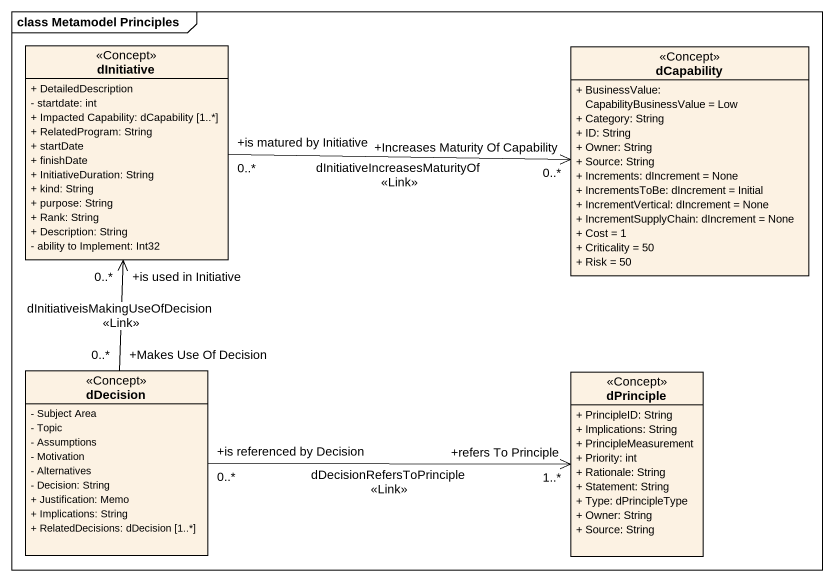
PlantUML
@startuml
mainframe class Metamodel Principles
hide circle
hide empty members
skinparam classAttributeIconSize 0
class dInitiative <<Concept>> {
  + DetailedDescription
  - startdate: int
  + Impacted Capability: dCapability [1..*]
  + RelatedProgram: String
  + startDate
  + finishDate
  + InitiativeDuration: String
  + kind: String
  + purpose: String
  + Rank: String
  + Description: String
  - ability to Implement: Int32
}
class dCapability <<Concept>> {
  + BusinessValue: CapabilityBusinessValue = Low
  + Category: String
  + ID: String
  + Owner: String
  + Source: String
  + Increments: dIncrement = None
  + IncrementsToBe: dIncrement = Initial
  + IncrementVertical: dIncrement = None
  + IncrementSupplyChain: dIncrement = None
  + Cost = 1
  + Criticality = 50
  + Risk = 50
}
class dDecision <<Concept>> {
  - Subject Area
  - Topic
  - Assumptions
  - Motivation
  - Alternatives
  - Decision: String
  + Justification: Memo
  + Implications: String
  + RelatedDecisions: dDecision [1..*]
}
class dPrinciple <<Concept>> {
  + PrincipleID: String
  + Implications: String
  + PrincipleMeasurement
  + Priority: int
  + Rationale: String
  + Statement: String
  + Type: dPrincipleType
  + Owner: String
  + Source: String
}
dInitiative "+is matured by Initiative\n0..*" -right-> "+Increases Maturity Of Capability\n0..*" dCapability : dInitiativeIncreasesMaturityOf\n<<Link>>
dDecision "+Makes Use Of Decision\n0..*" -up-> "+is used in Initiative\n0..*" dInitiative : dInitiativeisMakingUseOfDecision\n<<Link>>
dDecision "+is referenced by Decision\n0..*" -right-> "+refers To Principle\n1..*" dPrinciple : dDecisionRefersToPrinciple\n<<Link>>
@enduml
